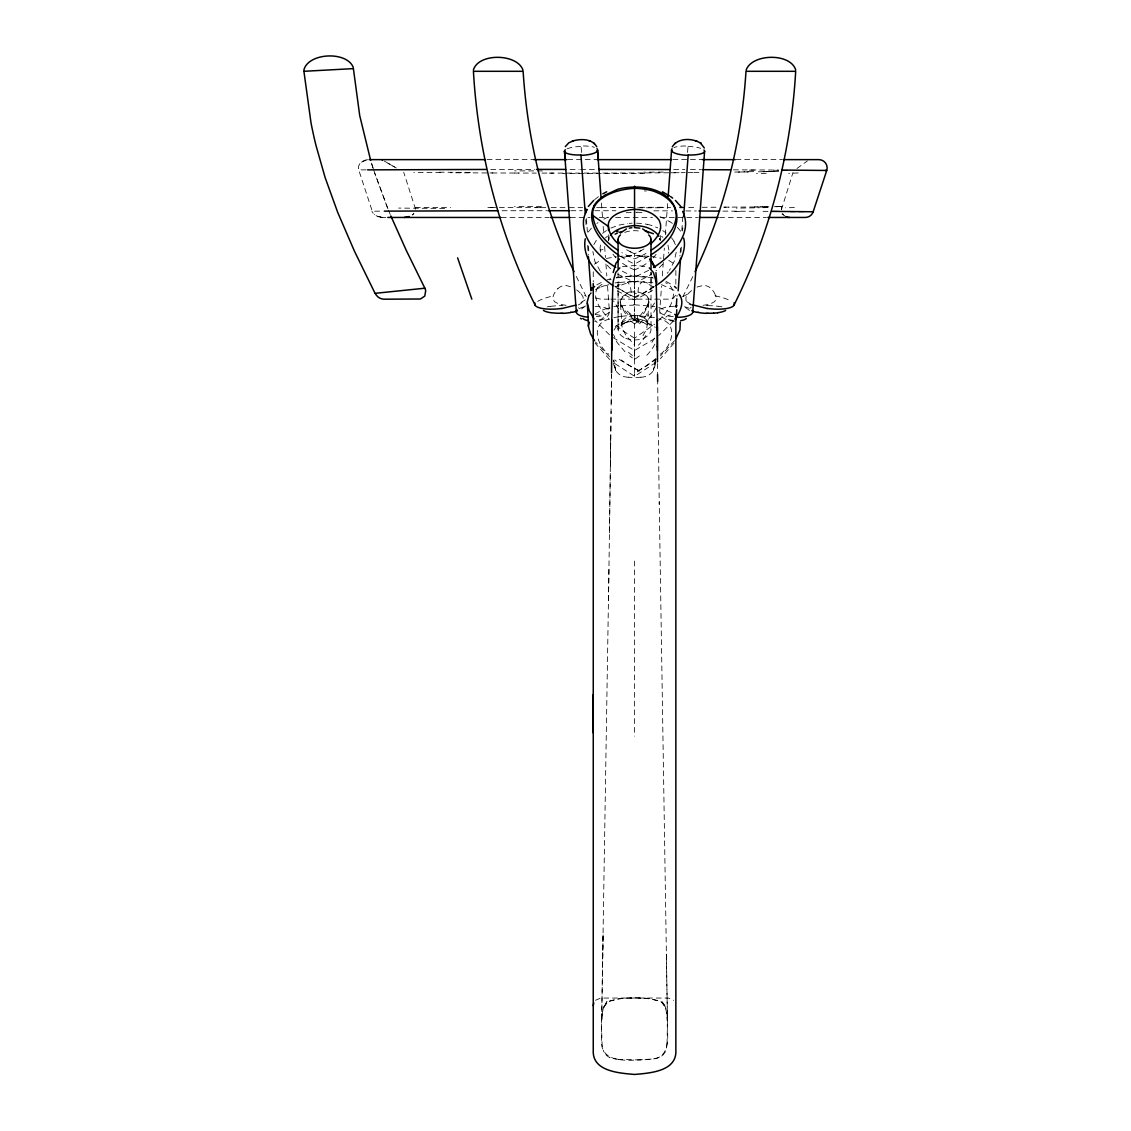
<?xml version="1.0" encoding="UTF-8"?>
<svg xmlns="http://www.w3.org/2000/svg" width="1131" height="1131" viewBox="0 0 1131 1131"><rect width="100%" height="100%" fill="white"/><g stroke="black" fill="none" stroke-linecap="round" stroke-linejoin="round"><path stroke-width="0.75" stroke-dasharray="5 3.75" d="M608.322 239.673L608.322 234.81M618.091 284.348L618.091 329.248L618.091 272.062M634.548 340.827L634.562 338.197L654.637 324.159M634.548 310.445L634.548 309.442M620.41 256.299A127.351 67.761 0 0 0 634.576 264.074L634.548 266.548M634.548 353.847L634.548 345.436M634.548 323.31L634.548 344.983L626.136 335.653L622.135 328.103L620.311 301.002M638.803 320.752L634.548 323.918L634.562 290.257M634.562 288.744L634.562 287.839M633.473 304.762L634.548 304.748L634.548 267.976M651.018 284.206L651.018 272.161L651.018 329.248M634.548 270.719L634.533 276.388A34.637 10.504 0 0 0 619.208 277.519M415.572 209.263L403.725 172.308M611.518 373.937L610.358 467.951L611.093 411.373M611.207 403.71L611.532 374.46M668.902 250.008L667.601 243.419M609.482 532.927L610.683 440.383M608.492 600.787L610.273 473.366M608.959 569.176L601.536 1027.683L602.045 1043.121A33.11 33.11 0 0 0 603.827 1051.83M642.974 335.653L646.706 328.909L647.243 323.31L648.204 325.304L642.889 322.293M648.006 316.171L648.812 301.298M602.682 958.735L603.106 933.655L601.635 1020.911L603.077 1008.923L606.965 1001.543L603.332 1007.353L608.506 1001.218L619.576 998.546A111.446 111.446 0 0 1 623.973 998.263L645.122 998.263A111.446 111.446 0 0 1 649.533 998.546L660.603 1001.218L665.777 1007.353L662.144 1001.543L665.48 1007.254L666.979 1014.111A101.394 101.394 0 0 1 667.46 1021.123L667.064 1043.121M781.408 209.801L792.987 172.478M622.813 321.218A38.751 16.399 6.1 0 0 621.499 324.215L621.47 325.615L621.866 323.31L620.905 325.304L628.101 321.642L625.104 322.674L626.221 322.293M647.568 324.979L648.091 314.672M674.67 321.105C668.562 321.02 659.557 318.546 659.726 310.997L661.55 286.143M662.299 275.964L663.303 262.392M663.544 259.098L664.349 248.099M665.339 234.796L667.672 203M676.974 296.421L677.059 295.191M679.943 256.03L680 255.281M680.169 252.991L680.692 245.964M681.837 230.413L682.827 216.869M687.563 152.473L688.03 146.069A16.513 4.651 3.3 0 0 673.963 147.567M681.032 251.93L681.385 247.109M682.573 230.993L682.813 227.783M676.225 252.255L674.189 261.487L669.382 270.422M643.525 313.754L647.455 307.307L648.798 302.118M609.355 312.099C608.478 319.027 600.264 320.879 594.439 321.105M648.727 302.952L648.925 301.652L645.462 309.357M668.704 252.199L668.492 253.287M608.322 240.903L609.312 238.768M593.817 244.649L597.946 237.538M682.841 296.803L692.95 276.36M654.496 338.042L650.749 344.305M664.901 1052.183L663.954 1053.809A10.66 10.66 0 0 1 659.613 1057.273L653.28 1059.04A55.928 55.928 0 0 1 650.481 1059.394L640.641 1059.959M622.248 321.105L625.613 318.023L631.805 315.662M682.912 296.633L687.902 293.933L685.923 297.297L686.022 300.69L688.001 303.49L691.409 305.116M654.566 302.967L651.272 308.056M674.005 343.16L660.363 358.683M646.663 307.491L647.413 306.317L641.093 314.503L634.548 320.525A19.086 6.574 0 0 0 627.903 321.077M588.191 232.039L591.994 227.515M674.571 340.657L660.504 355.897M597.719 287.359C590.99 298.697 601.862 310.94 609.114 319.013M667.262 273.32L668.35 271.878M673.284 321.176L658.694 335.568M662.823 264.145L655.966 270.875M412.504 214.819L413.889 213.49M585.533 305.907L579.482 310.488M660.235 354.243C673.157 345.436 678.416 321.967 658.666 318.786M585.179 299.927L578.535 304.069M658.539 320.511C668.308 312.142 682.29 291.218 665.636 282.693M557.823 288.744L558.742 287.924A11.989 11.423 82.6 0 1 565.952 285.422L572.71 287.373M412.292 214.975L413.819 213.575M655.952 358.442L646.352 366.105L634.548 373.4L634.548 376.015L634.548 374.46M594.411 264.173L600.363 260.384M594.595 199.664L598.44 196.667M367.561 159.711C362.584 159.994 356.958 164.504 358.711 169.904L372.269 211.214L382.942 211.144M639.368 355.912L634.548 359.502L629.741 355.926M602.54 233.311L606.414 230.611M656.008 362.443L634.548 376.27L613.101 362.443M656.574 359.107L634.548 373.159M796.973 168.477L807.449 160.885M596.871 223.443L598.03 222.623M654.722 338.565L634.548 350.511L613.044 337.575M596.8 284.913L603.106 281.435M595.457 1000.285L600.759 998.051L668.35 998.051L673.652 1000.285M361.411 162.129L367.193 159.754M648.6 256.355L634.548 264.089M652.545 290.497L634.562 300.083L616.565 290.497M648.671 270.309L634.548 277.251L634.562 284.602M638.817 251.775L641.348 250.46M603.798 219.131L608.011 217.138M610.91 228.094L618.6 225.154L627.733 223.5M620.071 284.588L619.873 284.687A38.157 15.58 4 0 0 614.882 287.755M697.035 287.048L703.157 285.45A11.989 11.423 -82.6 0 1 710.381 287.896L711.286 288.744A20.768 19.722 -87.3 0 1 715.57 295.375M600.999 286.991L604.336 285.691M602.356 310.064L605.608 308.834M617.682 274.169L634.632 282.382L639.665 280.361A74.575 39.67 0 0 0 648.798 275.851A68.425 36.404 0 0 0 651.809 273.942M609.383 319.182C590.269 322.901 596.758 345.775 608.874 354.243M609.581 279.923L611.108 279.385M578.365 304.918L581.362 303.264L583.172 300.422L583.101 297.029L581.207 293.933L585.363 295.615M607.305 279.795L610.655 278.693M622.46 266.704L636.583 265.29L647.568 267.043M613.85 317.726L618.996 316.553M622.615 257.472L631.621 255.677L625.881 256.652M627.14 321.982L635.862 321.077L644.006 322.674L641.008 321.642M616.169 277.957L618.982 277.392M547.178 306.854L550.387 306.275M613.695 306.657L616.056 306.204A34.114 11.253 0.2 0 1 619.406 305.709L620.467 305.568M606.4 258.476L616.296 256.737M616.466 277.307L634.548 275.752L652.644 277.307M614.995 282.92L619.604 282.227M630.985 292.321L631.14 292.307A8.256 3.478 80.1 0 0 627.422 282.185M640.853 377.217C647.285 377.203 653.69 373.188 654.792 366.529A68.355 54.952 0 0 0 655.895 360.959M626.206 212.741L632.144 212.331M629.175 223.358L632.102 223.16M703.086 305.313L709.702 304.281L714.226 301.864A6.899 6.517 88.4 0 0 715.075 300.874A5.471 5.16 89.8 0 0 715.654 295.347M617.936 256.44L634.548 255.493L649.505 256.341M633.911 315.507L635.198 315.507M633.911 292.081L635.113 292.081M778.651 171.403L769.377 171.615M631.112 281.379L652.87 282.708M772.53 171.544L767.85 171.643M781.38 209.277A8.27 8.27 0 0 1 781.79 206.605L778.821 206.648M766.295 171.672L769.617 171.615M640.174 1059.959L618.629 1059.394M763.057 171.728L764.966 171.7M764.683 171.7L766.549 171.672M763.354 171.728L757.883 171.799M765.517 206.846L767.497 206.817M776.856 206.676L774.353 206.704M766.677 206.832L768.896 206.789M764.712 206.86L761.7 206.902M777.633 206.662L780.051 206.634M764.302 206.86L766.125 206.832M776.022 206.69L778.227 206.648M734.698 172.068L751.705 171.884M760.301 206.916L763.227 206.874M687.973 172.633L694.731 172.548M738.19 172.025L748.185 171.926M755.89 206.959L757.643 206.945M757.388 206.945L760.513 206.902M779.853 206.634L781.804 206.605M674.147 172.746L681.922 172.69M681.102 172.69L685.16 172.647M754.646 206.973L728.35 207.143M754.349 206.973L756.158 206.959M668.774 172.789L645.688 172.916M670.626 172.774L675.391 172.732M724.307 207.157L729.693 207.129M688.708 207.397L696.866 207.341M702.21 207.312L718.793 207.199M723.656 207.171L726.102 207.157M366.034 169.862L358.711 169.904L358.414 168.42M642.846 172.93L600.589 173.071M658.864 207.524L670.542 207.482M490.713 169.452L534.779 169.41M597.592 173.071L584.119 173.085M601.48 207.637L632.483 207.595M502.093 210.734L546.669 210.705M561.499 305.526L562.856 305.526M487.093 159.627L533.464 159.627M567.72 159.627L597.267 159.627M672.917 159.627L701.856 159.627M735.913 159.627L782.383 159.627M570.109 169.41L579.1 169.41M580.613 169.41L597.267 169.424M549.256 173.1L579.638 173.1M540.83 207.652L546.033 207.652M551.249 207.652L567.691 207.666M569.303 207.666L582.606 207.652M596.617 207.652L603.233 207.637M570.816 210.705L582.182 210.719M380.836 217.322L386.109 217.449M501.245 217.449L549.185 217.449M570.363 217.449L590.142 217.449M599.26 217.449L608.492 217.449M615.66 217.449L652.446 217.449M660.546 217.449L697.601 217.449M719.556 217.449L766.436 217.449M609.213 299.149L600.759 299.149L595.457 297.877M610.896 299.149L668.35 299.149L673.652 297.877L675.857 294.781L675.857 296.393M514.563 173.043L536.278 173.085M541.961 173.085L553.398 173.1M535.67 207.652L543.672 207.652M490.585 207.581L537.366 207.652M594.75 210.719L615.914 210.748M706.253 305.526L707.61 305.526M673.708 169.565L684.877 169.608M492.027 172.972L518.507 173.043M487.871 207.581L493.78 207.595M653.859 210.818L672.493 210.875M733.439 169.834L778.538 170.046M690.447 169.622L701.545 169.678M489.893 172.958L493.003 172.972M486.782 172.958L450.477 172.732M415.303 207.369L450.605 207.454M763.001 211.327L768.868 211.356M685.796 210.931L696.357 210.974M722.907 211.115L754.207 211.271M440.694 172.661L413.819 172.421M634.548 304.748L654.835 306.543M635.749 212.289L636.951 212.331M382.73 217.449L378.178 216.671L374.333 214.381M566.094 305.313L559.407 304.281L554.883 301.864A6.899 6.517 -88.4 0 1 554.034 300.874A5.471 5.16 -89.8 0 1 553.455 295.347A20.768 19.722 87.3 0 1 557.753 288.674M628.256 377.217C621.824 377.203 615.42 373.188 614.317 366.529A68.312 54.924 0 0 1 613.567 363.235M637.234 315.662L637.502 315.69A8.256 3.492 -80 0 0 641.22 321.063M644.345 190.856L646.197 191.097M638.04 292.307L637.969 292.307A8.256 3.478 -80.1 0 1 641.687 282.185M637.488 255.677L643.822 256.878L637.276 255.691L640.528 256.157A119.716 63.704 0 0 0 642.337 255.366A97.549 51.899 0 0 0 648.558 251.93M718.722 306.275L721.931 306.854M651.173 256.44L661.055 258.193M647.201 224.362L648.134 224.56A29.448 15.664 0 0 1 651.032 225.295L657.761 227.882M653.266 278.042L634.548 276.134L634.548 280.7M646.508 257.472L640.528 256.157A102.935 54.769 0 0 1 635.509 258.561L634.548 258.957A111.036 59.081 0 0 1 621.852 252.623M654.453 317.5L634.562 315.323L634.548 313.047M658.709 307.406L672.973 313.16M661.451 284.63L675.773 291.148M668.746 260.384L674.698 264.173M659.939 216.671L661.098 217.152A52.28 27.851 -0.4 0 1 666.216 219.683L669.835 221.789M691.437 304.423L684.184 300.196M634.548 297.17L616.098 287.613M609.906 1057.499L609.482 1057.315A10.73 10.73 0 0 1 605.41 1054.219L604.011 1051.759M649.038 284.588L649.236 284.687A38.157 15.58 -4 0 1 654.524 288.009M666.003 281.435L672.309 284.913M653.506 286.793A124.071 66.022 0 0 1 634.533 297.976L614.699 286.072M689.627 310.488L684.326 306.755M626.588 249.753L631.791 252.482M634.562 338.197L623.167 331.03L613.737 323.508M396.331 168.052L391.312 165.14M394.493 166.992L392.98 166.116M391.453 165.239L386.335 162.242M389.644 164.179L387.99 163.217M384.229 161.026L386.632 162.426M662.695 230.611L663.445 231.092A56.182 29.887 0 0 1 666.201 233.071M782.03 214.028L784.942 215.964M634.548 323.918L630.306 320.752M661.635 236.337L662.865 237.34M609.468 334.818L595.768 321.119M634.548 320.525L628.016 314.503L621.697 306.317L623.648 309.357L622.898 308.197M614.713 359.828L616.338 361.213M609.482 356.647L595.5 342.014M609.651 359.517L595.104 343.16M624.976 351.727L617.088 342.509L613.511 334.578M647.243 296.845L648.049 298.047M646.084 319.96L646.847 321.105M618.629 309.088L613.567 300.959M600.759 271.878L601.296 272.599M625.57 313.754L621.654 307.307L620.184 301.652L622.446 307.491M600.236 271.157L594.92 261.487L592.856 251.478M660.122 239.687L659.387 238.556L660.348 240.408L659.91 239.164M673.892 241.355L675.066 243.985A73.006 38.85 0 0 1 675.32 244.649M586.197 296.633L575.495 274.791M388.484 210.21L390.252 214.494M387.905 208.783L374.686 173.142M387.311 207.355L373.753 170.3M600.504 252.185L600.208 249.993A8.27 6.984 -7.7 0 0 605.113 248.438M620.311 302.118L620.382 302.952M596.306 316.666A16.527 5.273 -1.6 0 0 609.383 310.983L607.432 284.461M601.438 203L602.667 219.725M603.162 226.426L603.77 234.796M604.633 246.516L605.453 257.515M605.933 264.046L606.81 275.964M581.546 152.473L581.065 146.069A16.513 4.651 -3.3 0 1 594.397 147.284M586.409 218.566L587.399 232.081M588.417 245.964L589.053 254.517M585.702 219.753L586.183 226.172M587.597 245.512L588.304 255.111M674.514 306.303A16.527 5.273 1.6 0 0 659.726 310.983L659.755 312.099M666.428 958.735L666.343 954.097L667.474 1020.911L665.763 1008.074L662.045 1002.207C644.939 996.072 624.171 996.072 607.064 1002.207L603.332 1008.074L602.045 1014.988L602.074 1014.097A101.295 101.295 0 0 0 601.65 1021.123C601.466 1026.269 601.466 1031.415 601.635 1036.562C597.521 1067.551 634.42 1059.394 653.28 1059.04A33.251 33.251 0 0 0 656.984 1058.277C673.03 1051.519 665.834 1029.719 667.375 1016.076L659.217 501.924M621.541 324.215L621.555 324.979M657.634 379.026L659.246 504.143M657.507 363.56L657.592 373.88M634.548 359.502L634.548 357.622M660.645 235.531L660.645 238.91M634.562 297.99L634.562 299.574M634.548 282.368L634.548 281.591A19.397 6.814 -0.1 0 1 641.814 282.071M634.548 354.865L634.548 356.576M675.857 270.479L675.857 286.949M644.02 248.905A65.301 34.75 0 0 1 634.533 253.712L634.548 269.913A65.301 34.75 0 0 0 644.698 264.668L645.349 264.202A82.351 43.812 0 0 0 649.109 261.431M634.548 341.534L634.548 372.693M634.548 561.089L634.548 736.111M608.45 237.623L608.45 240.663M593.252 271.793L593.252 281.803M638.845 370.431A123.138 57.483 9.8 0 1 618.403 358.781M638.761 322.971A99.995 39.91 15.6 0 1 629.175 313.867M647.186 313.64A99.995 44.166 -11.1 0 1 639.581 323.706M645.787 335.511A96.927 42.2 -12.4 0 1 638.407 345.224M627.436 282.199A19.51 6.701 0 0 1 634.562 281.676M621.541 285.012A27.752 9.854 0.3 0 1 628.582 282.849M630.872 292.095A9.811 3.195 0 0 1 633.869 291.869M626.461 293.424A18.577 8.002 4.8 0 1 630.137 291.84M621.979 297.001A27.752 11.338 4 0 1 626.871 294.145M620.467 301.016A35.146 14.491 3.6 0 1 622.969 297.227M637.912 319.833A108.576 42.61 15.8 0 1 625.33 309.159M634.788 293.424A10.278 1.795 3 0 1 636.4 293.537M656.065 307.943A109.043 49.425 -9.3 0 1 646.126 321.614M642.875 281.478A27.752 11.239 -3.7 0 1 649.915 284.333M648.332 297.99A40.744 17.205 -10.9 0 1 648.431 301.341M643.101 293.777A28.416 11.96 -5.6 0 1 647.582 296.76M638.45 292.067A17.969 7.38 -4.3 0 1 642.281 293.551M619.887 282.467A43.812 13.911 0 0 1 631.197 281.676M604.929 285.903A50.344 17.545 1 0 1 608.747 284.743M595.471 289.79A60.961 24.415 5 0 1 601.155 287.048M598.101 287.444A54.104 21.263 4.8 0 1 604.576 282.934M634.562 320.469A19.086 6.715 -0.1 0 1 641.348 320.95M622.177 323.749A24.514 8.695 0.2 0 1 628.949 321.713M631.522 315.436A9.642 3.153 0 0 1 633.812 315.252M615.165 326.873A34.594 14.208 3.9 0 1 620.806 323.353M613.992 330.111A41.338 17.078 4.7 0 1 616.282 327.142M632.399 355.487A94.127 40.221 12.1 0 1 627.493 351.472M637.856 315.478A16.202 6.8 -4.9 0 1 641.687 317.09M634.703 316.821A9.642 1.583 3 0 1 635.82 316.906M654.821 344.192A100.094 44.957 -9.9 0 1 645.433 356.604M654.807 326.661A41.338 17.318 -11.5 0 1 655.146 327.679M648.289 323.353A34.594 14.208 -3.9 0 1 653.93 326.873M642.747 320.115A24.514 10.278 -4.6 0 1 649.448 323.014M647.116 321.048A38.765 16.484 -11.3 0 1 647.158 324.272M642.111 316.906A27.031 11.508 -6 0 1 646.48 319.861M639.383 371.109A112.563 52.592 10.5 0 1 621.301 359.997M621.866 316.284A36.107 10.9 0 0 1 634.562 315.535M620.834 305.907A44.349 13.841 0 0 1 633.516 305.172M606.23 309.046A46.583 15.99 0.8 0 1 609.962 307.957M595.09 313.98A59.731 23.907 5 0 1 602.653 310.191M619.081 316.609A27.003 8.624 0.3 0 1 621.753 316.199M567.126 148.825A16.555 4.27 -1.9 0 1 581.065 146.436M579.27 308.593A16.513 5.754 -1.6 0 1 585.109 306.642M595.104 314.545A10.236 2.969 0 0 1 603.261 317.274A10.236 2.969 0 0 1 596.362 320.271M595.09 306.303A16.527 5.273 -1.6 0 1 609.383 310.983M624.75 232.406A16.498 8.779 0 0 1 640.104 231.205M783.712 214.918A8.27 8.27 0 0 1 782.567 213.448M774.735 171.375A87.978 1.357 -0.3 0 1 769.744 171.488M798.246 172.93A164.758 5.726 1 0 1 788.689 173.354M698.972 172.449A137.883 1.385 -1 0 1 691.606 172.605M644.967 173.425A296.859 5.372 -0.3 0 1 562.885 173.58M470.439 172.421A352.929 3.534 0 0 1 435.647 172.166M542.385 170.951A337.434 3.549 0 0 1 514.718 170.838M663.176 172.082A237.595 4.51 -0.3 0 1 643.652 172.195M766.238 173.312A138.081 2.926 -0.3 0 1 756.54 173.594M753.656 171.643A174.174 4.128 0.4 0 1 744.099 171.756M380.836 216.926A10.193 10.193 0 0 1 371.943 211.384M787.289 170.329A196.356 0.947 0.4 0 1 772.784 170.272M749.358 170.145A225.267 1.315 0 0 1 757.883 170.173M734.825 211.412A214.904 1.046 0.1 0 1 742.784 211.455M773.222 211.172A217.774 1.258 0 0 1 782.327 211.228M803.858 211.85A168.759 0.763 0.4 0 1 787.954 211.836M794.414 207.539A158.17 2.63 0.4 0 1 785.522 207.807M660.151 207.765A232.35 2.714 -0.1 0 1 633.021 207.835M444.653 208.415A320.144 3.662 -0.2 0 1 398.678 208.076M541.424 206.634A319.705 1.894 0 0 1 514.506 206.591M662.398 207.256A243.561 2.177 -0.1 0 1 638.209 207.326M632.922 207.341A243.561 2.177 -0.1 0 1 612.422 207.369M767.991 207.581A131.394 1.753 -0.2 0 1 758.081 207.793M754.49 207.85A131.394 1.753 -0.2 0 1 736.281 208.118M634.548 269.913A69.655 37.069 0 0 1 621.88 262.887M615.985 257.797A69.655 37.069 0 0 1 612.945 254.15M656.121 254.249A75.862 40.363 0 0 1 653.096 257.826M600.264 249.993A37.648 20.033 0 0 1 601.254 243.264M605.424 237.906A37.648 20.033 0 0 1 607.432 236.294M610.655 268.754A78.788 41.918 0 0 1 606.909 264.852M608.421 239.843A29.533 15.721 0 0 1 609.453 236.874M634.548 253.726A69.655 37.069 0 0 1 629.133 251.153M654.382 286.61A133.43 70.758 -0.4 0 1 634.364 297.043M636.513 223.16A40.136 21.348 0 0 1 647.215 224.334M671.446 237.807A56.182 29.887 0 0 1 674.076 241.327M636.965 212.218A47.149 24.939 0 0 1 642.959 212.614M669.976 221.733A64.919 34.51 -0.3 0 1 672.408 223.373M677.342 227.458A64.919 34.51 -0.3 0 1 681.696 232.732M634.745 277.123A136.738 72.525 0.4 0 1 620.594 270.238M673.313 320.327A10.236 2.969 0 0 1 665.82 317.486A10.236 2.969 0 0 1 673.185 314.616M673.284 316.708A16.527 5.273 1.6 0 1 659.726 310.983M684.467 306.741A16.513 5.754 1.6 0 1 690.108 308.749M688.044 146.436A16.555 4.27 1.9 0 1 700.683 148.331M687.959 293.989A39.444 37.394 -77.4 0 1 692.794 289.649M715.061 295.799A27.045 7.04 7.7 0 1 731.432 301.426M690.292 308.141A14.675 3.407 2.7 0 1 691.069 307.363M707.582 305.639A20.938 4.043 0 0 1 718.454 306.345M576.64 289.889A39.444 37.394 77.4 0 1 581.15 293.989M537.677 301.426A27.045 7.04 -7.7 0 1 554.049 295.799M578.535 307.745A14.675 3.407 -2.7 0 1 578.818 308.141M550.656 306.345A20.938 4.043 0 0 1 561.527 305.639M666.937 1043.107A32.191 32.191 0 0 1 665.127 1052.268M618.629 1059.295A36.644 36.644 0 0 1 609.863 1057.655M640.853 377.203A57.667 46.357 0 0 1 628.256 377.189M655.471 360.125L653.379 370.318L655.471 360.125M373.301 168.887L371.081 161.804L373.301 168.887M615.731 370.304L613.624 360.139L615.731 370.304M625.811 338.339A16.47 10.589 0 0 0 651.004 329.757A16.47 10.589 0 0 0 626.843 320.016A16.47 10.589 0 0 0 625.811 338.339"/><path stroke-width="1.5" d="M593.252 732.973L593.252 694.505M611.73 348.461L611.744 321.388M611.744 320.568L612.875 284.503A127.11 102.172 0 0 1 613.412 280.417L615.745 272.43L619.83 267.891M611.73 350.497L611.744 319.748M634.548 225.719L634.548 188.297A39.444 20.994 0 0 1 639.128 188.524L640.655 188.665A45.806 24.373 0 0 1 645.419 189.287L650.127 190.22A31.329 16.668 0 0 1 654.354 191.436L660.235 193.981A52.45 27.907 0 0 1 666.908 198.278L667.742 198.971A59.222 31.512 0 0 1 670.146 201.177L672.86 204.428A45.014 23.949 0 0 1 674.373 207.044L675.773 211.539A81.276 43.247 0 0 1 676.112 214.112A70.829 37.691 0 0 1 675.999 218.099L675.744 219.725A100.588 53.525 0 0 1 673.878 225.748A90.197 47.997 0 0 1 671.263 230.724L669.58 233.184A137.105 72.95 0 0 1 664.83 238.924L664.109 239.701A103.147 54.882 0 0 1 659.5 244.027L658.652 244.734A133.458 71.013 0 0 1 652.813 249.145L650.693 250.573M676.253 307.321L676.79 298.853M649.279 267.891L653.365 272.43L655.556 279.611A122.091 98.143 0 0 1 656.234 284.503L657.337 330.422M634.548 226.327L634.533 227.628L639.835 228.137M611.546 372.707L611.744 346.383M668.167 196.299L671.574 150.013M676.79 309.738L676.239 319.522M678.176 290.794L680.565 258.25M683.633 216.572L688.143 155.343A16.583 4.609 1.7 0 1 671.574 150.239M692.766 312.241L704.613 151.186M303.857 70.108C308.014 52.662 346.906 50.796 353.254 67.422M473.366 70.108C478.243 52.747 517.22 53.383 522.974 70.108M593.252 1005.685L593.775 1002.872M613.172 272.571L616.027 263.071L619.477 259.041M585.264 238.811C581.603 258.631 598.242 275.328 613.101 285.691M746.135 70.108C751.889 53.383 790.866 52.747 795.729 70.108M672.323 146.804C678.02 137.402 692.893 137.954 701.22 143.496L700.358 142.859L704.302 147.963M695.042 271.694C724.985 209.037 741.583 140.513 745.993 71.31L795.687 71.31C791.036 152.388 770.338 232.406 733.991 305.101M565.302 146.592L568.865 142.76L573.629 140.711L572.343 141.106M588.799 296.039L587.258 301.906L588.643 327.382L590.636 333.928L594.524 340.657M594.157 205.672L592.898 208.373A74.293 39.528 0 0 0 591.697 216.912C592.488 230.993 602.752 242.387 613.059 251.011A127.351 67.761 0 0 0 618.982 255.366M586.254 211.808L585.462 213.349A77.912 41.324 0.4 0 0 583.412 222.595C583.356 238.316 594.779 251.252 606.188 260.78M675.914 338.621L679.929 329.969L680.282 322.151M589.095 295.53L589.802 294.498M674.868 319.14C679.547 312.806 684.396 303.815 680.311 296.039M588.304 206.478L593.69 200.441M620.467 233.028L626.433 228.914M592.8 288.122L594.609 286.468M675.575 142.859L674.557 143.679M650.905 254.828C692.893 229.409 681.611 186.474 634.548 187.053A41.946 22.323 0 0 0 622.488 188.17L620.551 188.58A30.381 16.173 0 0 0 617.583 189.344L604.929 195.211M653.52 267.425C671.178 256.539 693.713 233.834 682.643 211.412M602.865 193.797L606.697 191.789M615.108 234.188L617.399 233.085M409.266 216.558L404.191 217.449M575.863 305.116L561.895 308.523M619.138 232.421L621.894 231.516M572.569 141.036C580.542 138.632 592.262 138.548 596.786 146.804M570.42 312.396L571.763 312.142M629.274 228.137L631.861 227.699M375.322 293.523A9.939 9.939 0 0 0 383.946 299.192L420.393 299.008L424.775 296.11L425.708 290.625L424.86 288.207L375.068 293.339L354.526 251.365L337.731 212.458L325.092 177.468L315.902 145.121A462.339 462.339 0 0 1 311.011 122.841L303.914 71.31M717.803 312.792L713.703 313.174M304.112 71.295L353.254 68.623M561.174 313.273L562.8 313.216M367.518 169.862L486.189 169.452M679.844 207.44L682.912 207.425M384.3 211.144L497.767 210.748M369.158 159.627L485.453 159.627M533.775 159.627L566.829 159.627M597.267 159.627L671.574 159.627M702.294 159.627L735.192 159.627M783.5 159.627L818.872 159.627A8.27 8.27 0 0 1 826.747 170.456L813.175 211.751L771.738 211.37M536.518 169.41L565.641 169.41M548.068 210.705L569.374 210.705M387.777 217.449L500.651 217.449M550.571 217.449L569.996 217.449M699.184 217.449L718.072 217.449M767.892 217.449L805.314 217.449A8.27 8.27 0 0 0 813.175 211.766M598.794 169.424L669.51 169.551M729.933 169.806L702.917 169.678M698.986 210.988L719.57 211.101M781.606 170.06L826.733 170.456L825.178 170.442M706.31 313.216L707.935 313.273M707.214 308.523L692.328 304.776M697.346 312.142L698.689 312.396M644.741 230.568L653.379 233.735M696.54 141.036L695.48 140.711L696.767 141.106M588.799 140.654L590.212 141.121M642.677 228.914L648.643 233.028M662.413 191.775L669.665 195.946M381.84 159.627L382.589 160.065M580.5 318.348L581.475 318.928M634.548 188.297A47.078 25.052 0 0 0 592.955 215.569L608.45 226.497A69.655 37.069 0 0 0 617.78 243.363M670.683 196.667L672.691 198.123M674.726 314.333L676.96 316.242M594.553 143.679L593.535 142.859M674.5 286.454L676.31 288.122M675.419 200.441L680.82 206.478M650.452 259.819L654.906 267.637L652.248 261.841L649.632 259.027L654.185 265.955M679.109 294.244L680.169 295.785M594.143 318.999L589.223 310.7L587.286 303.122M424.86 288.207L406.312 250.474L390.845 215.922M535.119 305.101C498.771 232.406 478.06 152.388 473.422 71.31L523.116 71.31C527.527 140.513 544.124 209.037 574.067 271.694M457.603 257.854L471.825 299.149M370.657 160.376L359.715 115.616L353.395 68.609M655.938 272.642L656.758 282.609M596.956 148.67A16.513 4.651 -3.3 0 1 597.465 150.239L598.158 158.538M564.51 151.413L565.189 160.687M576.343 312.241L564.496 151.186M597.536 150.013L601.07 197.982M585.66 208.373L585.9 211.766M591.499 287.868L591.683 290.314M585.236 213.377L580.966 155.343A16.583 4.609 -1.7 0 0 597.536 150.239M588.431 256.709L588.657 259.791M588.77 261.346L590.933 290.794M657.578 374.46L657.662 381.416M657.365 319.748L657.493 361.849M611.772 330.408L611.744 326.308M657.365 346.383L657.38 350.497M634.548 186.134L634.548 187.053M657.365 326.322L657.38 346.765M675.857 317.387L675.857 1050.176C677.073 1071.439 649.844 1073.107 634.548 1074.45C619.265 1073.107 592.022 1071.439 593.252 1050.176L593.252 283.513M651.018 239.461L651.018 268.627M618.091 239.461L618.091 268.627M608.45 230.54L608.45 226.497A29.533 15.721 0 0 1 634.548 209.391A24.755 13.162 0 0 1 637.432 209.532L638.379 209.617A28.572 15.198 0 0 1 642.366 210.182L644.317 210.592A19.75 10.518 0 0 1 647.78 211.653L650.664 212.953A34.397 18.308 0 0 1 657.323 217.972L658.595 219.513A28.233 15.028 0 0 1 659.529 221.153L660.419 223.98A50.994 27.13 0 0 1 660.617 225.592A44.929 23.907 0 0 1 660.49 228.589M590.566 293.48A60.961 24.415 5 0 1 591.018 293.042M588.191 326.053A69.217 28.261 6.8 0 1 589.463 322.264M580.981 154.989A16.555 4.27 -1.9 0 1 565.415 149.787M588.431 320.681A10.32 3.577 0 0 1 582.833 318.433M588.403 317.189A16.513 5.754 -1.6 0 1 577.234 310.05M648.699 234.951A16.498 8.779 0 0 1 645.221 246.162A16.498 8.779 0 0 1 623.888 246.162A16.498 8.779 0 0 1 620.41 234.951M789.664 217.435A8.27 8.27 0 0 1 786.003 216.587M658.935 236.238A28.233 15.028 0 0 0 658.581 235.7L657.351 234.145A34.397 18.308 0 0 0 650.678 229.141L647.78 227.84A19.75 10.518 0 0 0 644.317 226.794L642.366 226.384A28.572 15.198 0 0 0 638.379 225.804L637.432 225.719A24.755 13.162 0 0 0 634.548 225.578A29.533 15.721 0 0 0 610.401 235.404M616.621 231.601A37.648 20.033 0 0 1 618.162 231.063M650.735 243.914A75.862 40.363 0 0 0 656.857 237.029A60.381 32.12 0 0 0 660.49 228.589M683.647 238.061A78.293 41.522 -0.4 0 1 684.396 245.71C683.534 260.342 672.903 272.189 662.186 281.138A133.43 70.758 -0.4 0 1 655.867 285.634M586.381 210.974A66.701 35.471 0.3 0 1 587.399 209.532M615.731 267.368A136.738 72.525 0.4 0 1 606.244 260.752M593.973 205.644A57.978 30.848 0 0 1 605.028 195.253M617.993 250.248A111.036 59.081 0 0 1 592.955 215.569M676.239 316.864A16.527 5.273 1.6 0 1 675.744 316.85M675.758 306.303A16.527 5.273 1.6 0 1 676.253 306.317M692.214 310.445A16.513 5.754 1.6 0 1 676.239 317.288M676.253 305.78A16.513 5.754 1.6 0 1 677.002 305.808M686.277 318.433A10.32 3.577 0 0 1 680.678 320.681M703.949 149.999A16.555 4.27 1.9 0 1 688.129 154.989M671.644 150.239A16.513 4.651 3.3 0 1 672.054 148.769M713.675 313.117A19.453 5.443 0 0 1 707.964 313.216M706.211 313.372A20.514 5.683 0 0 1 698.449 312.509M696.795 312.312A18.181 4.566 0.9 0 1 692.144 310.841M725.607 310.459A15 3.591 -2.3 0 1 717.676 312.721M734.047 302.896A24.345 7.026 6.1 0 1 707.243 308.452M561.146 313.216A19.453 5.443 0 0 1 555.434 313.117L551.306 312.792A15 3.591 2.3 0 1 543.502 310.459M570.66 312.509A20.514 5.683 0 0 1 562.899 313.372M577.46 310.587A18.181 4.566 -0.9 0 1 572.314 312.312M561.867 308.452A24.345 7.026 -6.1 0 1 534.977 303.066"/></g></svg>
